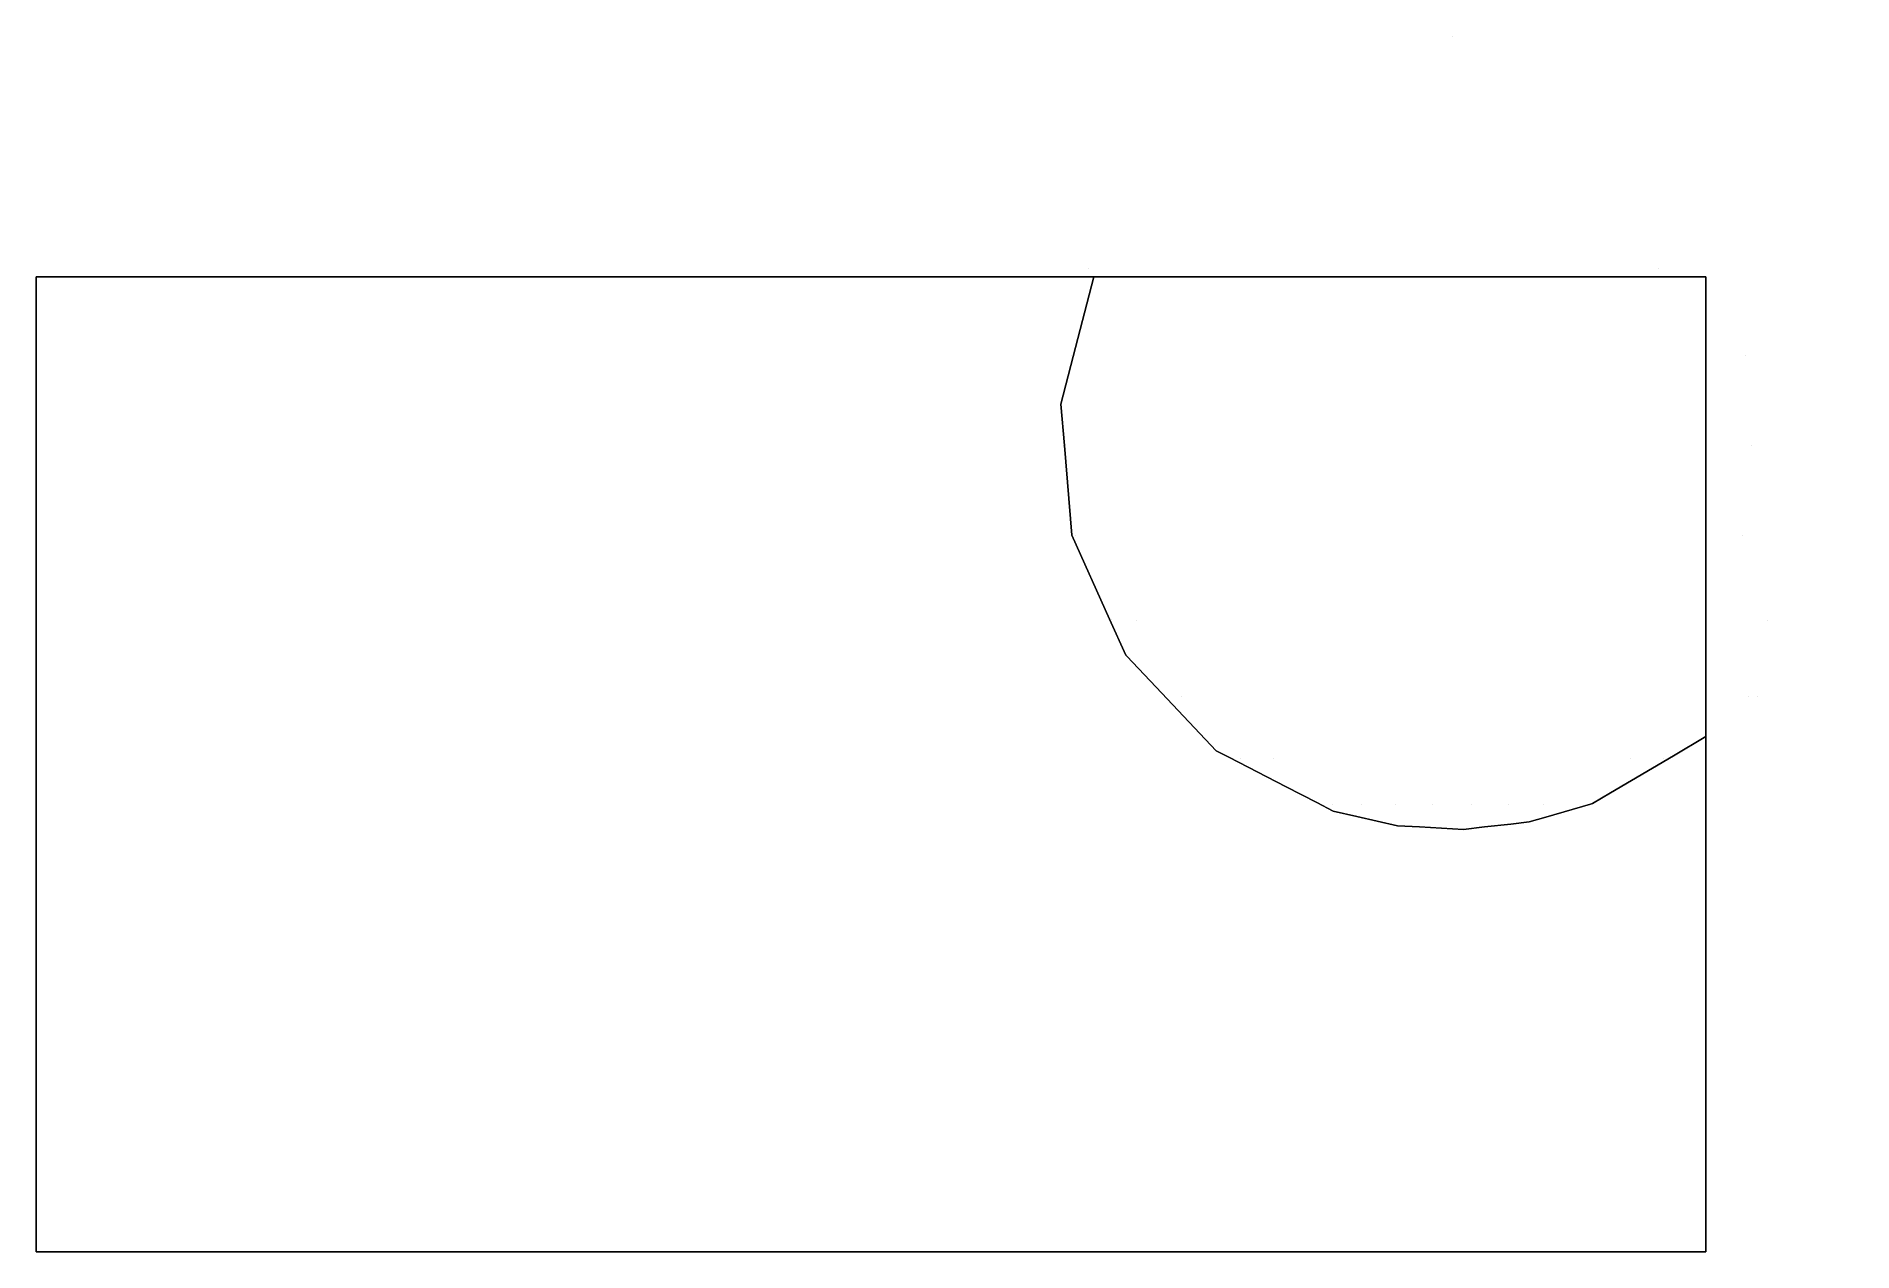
# Model space of a CAD drawing. Header units: millimetres. Extents: x 2.5 to 36.5, y 1.2 to 24.
import ezdxf

# ---------------------------------------------------------------- set-up
doc = ezdxf.new("R2010")
doc.units = ezdxf.units.MM
doc.header["$LTSCALE"] = 50
doc.layers.add('None', color=7, linetype='Continuous', lineweight=5)

msp = doc.modelspace()

# ---------------------------------------------------------------- linework, layer by layer
at = {"layer": 'None', "color": 7, "linetype": 'Continuous', "lineweight": 5, "transparency": 33554687}
for points, invisible_edges in [([(25.799, 23.237, 11.961), (25.704, 23.237, 12.75), (27.308, 23.807, 12.75), (27.357, 23.807, 12.345)], 15), ([(25.704, 23.237, 12.75), (25.799, 23.237, 13.539), (27.357, 23.807, 13.155), (27.308, 23.807, 12.75)], 15), ([(26.081, 23.237, 11.218), (25.799, 23.237, 11.961), (27.357, 23.807, 12.345), (27.502, 23.807, 11.964)], 15), ([(25.799, 23.237, 13.539), (26.081, 23.237, 14.282), (27.502, 23.807, 13.536), (27.357, 23.807, 13.155)], 15), ([(26.533, 23.237, 10.564), (26.081, 23.237, 11.218), (27.502, 23.807, 11.964), (27.734, 23.807, 11.628)], 15), ([(26.081, 23.237, 14.282), (26.533, 23.237, 14.936), (27.734, 23.807, 13.872), (27.502, 23.807, 13.536)], 15), ([(27.127, 23.237, 10.037), (26.533, 23.237, 10.564), (27.734, 23.807, 11.628), (28.039, 23.807, 11.358)], 15), ([(26.533, 23.237, 14.936), (27.127, 23.237, 15.463), (28.039, 23.807, 14.142), (27.734, 23.807, 13.872)], 15), ([(27.831, 23.237, 9.668), (27.127, 23.237, 10.037), (28.039, 23.807, 11.358), (28.4, 23.807, 11.168)], 15), ([(27.127, 23.237, 15.463), (27.831, 23.237, 15.832), (28.4, 23.807, 14.332), (28.039, 23.807, 14.142)], 15), ([(27.357, 23.807, 12.345), (27.308, 23.807, 12.75), (29, 24, 12.75)], 11), ([(27.308, 23.807, 12.75), (27.357, 23.807, 13.155), (29, 24, 12.75)], 11), ([(27.502, 23.807, 11.964), (27.357, 23.807, 12.345), (29, 24, 12.75)], 11), ([(27.357, 23.807, 13.155), (27.502, 23.807, 13.536), (29, 24, 12.75)], 11), ([(27.734, 23.807, 11.628), (27.502, 23.807, 11.964), (29, 24, 12.75)], 11), ([(27.502, 23.807, 13.536), (27.734, 23.807, 13.872), (29, 24, 12.75)], 11), ([(28.039, 23.807, 11.358), (27.734, 23.807, 11.628), (29, 24, 12.75)], 11), ([(27.734, 23.807, 13.872), (28.039, 23.807, 14.142), (29, 24, 12.75)], 11), ([(28.603, 23.237, 9.478), (27.831, 23.237, 9.668), (28.4, 23.807, 11.168), (28.796, 23.807, 11.071)], 15), ([(27.831, 23.237, 15.832), (28.603, 23.237, 16.022), (28.796, 23.807, 14.429), (28.4, 23.807, 14.332)], 15), ([(28.4, 23.807, 11.168), (28.039, 23.807, 11.358), (29, 24, 12.75)], 11), ([(28.039, 23.807, 14.142), (28.4, 23.807, 14.332), (29, 24, 12.75)], 11), ([(28.796, 23.807, 11.071), (28.4, 23.807, 11.168), (29, 24, 12.75)], 11), ([(28.4, 23.807, 14.332), (28.796, 23.807, 14.429), (29, 24, 12.75)], 11), ([(29.397, 23.237, 9.478), (28.603, 23.237, 9.478), (28.796, 23.807, 11.071), (29.204, 23.807, 11.071)], 15), ([(28.603, 23.237, 16.022), (29.397, 23.237, 16.022), (29.204, 23.807, 14.429), (28.796, 23.807, 14.429)], 15), ([(29.204, 23.807, 11.071), (28.796, 23.807, 11.071), (29, 24, 12.75)], 11), ([(28.796, 23.807, 14.429), (29.204, 23.807, 14.429), (29, 24, 12.75)], 11), ([(30.692, 23.807, 12.75), (30.643, 23.807, 12.345), (29, 24, 12.75)], 11), ([(30.643, 23.807, 12.345), (30.498, 23.807, 11.964), (29, 24, 12.75)], 11), ([(30.498, 23.807, 11.964), (30.266, 23.807, 11.628), (29, 24, 12.75)], 11), ([(30.266, 23.807, 11.628), (29.961, 23.807, 11.358), (29, 24, 12.75)], 11), ([(29.961, 23.807, 11.358), (29.6, 23.807, 11.168), (29, 24, 12.75)], 11), ([(29.6, 23.807, 11.168), (29.204, 23.807, 11.071), (29, 24, 12.75)], 11), ([(29.204, 23.807, 14.429), (29.6, 23.807, 14.332), (29, 24, 12.75)], 11), ([(29.6, 23.807, 14.332), (29.961, 23.807, 14.142), (29, 24, 12.75)], 11), ([(29.961, 23.807, 14.142), (30.266, 23.807, 13.872), (29, 24, 12.75)], 11), ([(30.266, 23.807, 13.872), (30.498, 23.807, 13.536), (29, 24, 12.75)], 11), ([(30.498, 23.807, 13.536), (30.643, 23.807, 13.155), (29, 24, 12.75)], 11), ([(30.643, 23.807, 13.155), (30.692, 23.807, 12.75), (29, 24, 12.75)], 11), ([(30.169, 23.237, 9.668), (29.397, 23.237, 9.478), (29.204, 23.807, 11.071), (29.6, 23.807, 11.168)], 15), ([(29.397, 23.237, 16.022), (30.169, 23.237, 15.832), (29.6, 23.807, 14.332), (29.204, 23.807, 14.429)], 15), ([(30.873, 23.237, 10.037), (30.169, 23.237, 9.668), (29.6, 23.807, 11.168), (29.961, 23.807, 11.358)], 15), ([(30.169, 23.237, 15.832), (30.873, 23.237, 15.463), (29.961, 23.807, 14.142), (29.6, 23.807, 14.332)], 15), ([(31.467, 23.237, 10.564), (30.873, 23.237, 10.037), (29.961, 23.807, 11.358), (30.266, 23.807, 11.628)], 15), ([(30.873, 23.237, 15.463), (31.467, 23.237, 14.936), (30.266, 23.807, 13.872), (29.961, 23.807, 14.142)], 15), ([(31.919, 23.237, 11.218), (31.467, 23.237, 10.564), (30.266, 23.807, 11.628), (30.498, 23.807, 11.964)], 15), ([(31.467, 23.237, 14.936), (31.919, 23.237, 14.282), (30.498, 23.807, 13.536), (30.266, 23.807, 13.872)], 15), ([(32.201, 23.237, 11.961), (31.919, 23.237, 11.218), (30.498, 23.807, 11.964), (30.643, 23.807, 12.345)], 15), ([(31.919, 23.237, 14.282), (32.201, 23.237, 13.539), (30.643, 23.807, 13.155), (30.498, 23.807, 13.536)], 15), ([(32.296, 23.237, 12.75), (32.201, 23.237, 11.961), (30.643, 23.807, 12.345), (30.692, 23.807, 12.75)], 15), ([(32.201, 23.237, 13.539), (32.296, 23.237, 12.75), (30.692, 23.807, 12.75), (30.643, 23.807, 13.155)], 15), ([(24.406, 22.32, 11.618), (24.269, 22.32, 12.75), (25.704, 23.237, 12.75), (25.799, 23.237, 11.961)], 15), ([(24.269, 22.32, 12.75), (24.406, 22.32, 13.882), (25.799, 23.237, 13.539), (25.704, 23.237, 12.75)], 15), ([(24.811, 22.32, 10.551), (24.406, 22.32, 11.618), (25.799, 23.237, 11.961), (26.081, 23.237, 11.218)], 15), ([(24.406, 22.32, 13.882), (24.811, 22.32, 14.949), (26.081, 23.237, 14.282), (25.799, 23.237, 13.539)], 15), ([(25.459, 22.32, 9.613), (24.811, 22.32, 10.551), (26.081, 23.237, 11.218), (26.533, 23.237, 10.564)], 15), ([(24.811, 22.32, 14.949), (25.459, 22.32, 15.887), (26.533, 23.237, 14.936), (26.081, 23.237, 14.282)], 15), ([(26.312, 22.32, 8.856), (25.459, 22.32, 9.613), (26.533, 23.237, 10.564), (27.127, 23.237, 10.037)], 15), ([(25.459, 22.32, 15.887), (26.312, 22.32, 16.644), (27.127, 23.237, 15.463), (26.533, 23.237, 14.936)], 15), ([(27.322, 22.32, 8.326), (26.312, 22.32, 8.856), (27.127, 23.237, 10.037), (27.831, 23.237, 9.668)], 15), ([(26.312, 22.32, 16.644), (27.322, 22.32, 17.174), (27.831, 23.237, 15.832), (27.127, 23.237, 15.463)], 15), ([(28.43, 22.32, 8.053), (27.322, 22.32, 8.326), (27.831, 23.237, 9.668), (28.603, 23.237, 9.478)], 15), ([(27.322, 22.32, 17.174), (28.43, 22.32, 17.447), (28.603, 23.237, 16.022), (27.831, 23.237, 15.832)], 15), ([(29.57, 22.32, 8.053), (28.43, 22.32, 8.053), (28.603, 23.237, 9.478), (29.397, 23.237, 9.478)], 15), ([(28.43, 22.32, 17.447), (29.57, 22.32, 17.447), (29.397, 23.237, 16.022), (28.603, 23.237, 16.022)], 15), ([(30.678, 22.32, 8.326), (29.57, 22.32, 8.053), (29.397, 23.237, 9.478), (30.169, 23.237, 9.668)], 15), ([(29.57, 22.32, 17.447), (30.678, 22.32, 17.174), (30.169, 23.237, 15.832), (29.397, 23.237, 16.022)], 15), ([(31.688, 22.32, 8.856), (30.678, 22.32, 8.326), (30.169, 23.237, 9.668), (30.873, 23.237, 10.037)], 15), ([(30.678, 22.32, 17.174), (31.688, 22.32, 16.644), (30.873, 23.237, 15.463), (30.169, 23.237, 15.832)], 15), ([(32.541, 22.32, 9.613), (31.688, 22.32, 8.856), (30.873, 23.237, 10.037), (31.467, 23.237, 10.564)], 15), ([(31.688, 22.32, 16.644), (32.541, 22.32, 15.887), (31.467, 23.237, 14.936), (30.873, 23.237, 15.463)], 15), ([(33.189, 22.32, 10.551), (32.541, 22.32, 9.613), (31.467, 23.237, 10.564), (31.919, 23.237, 11.218)], 15), ([(32.541, 22.32, 15.887), (33.189, 22.32, 14.949), (31.919, 23.237, 14.282), (31.467, 23.237, 14.936)], 15), ([(33.594, 22.32, 11.618), (33.189, 22.32, 10.551), (31.919, 23.237, 11.218), (32.201, 23.237, 11.961)], 15), ([(33.189, 22.32, 14.949), (33.594, 22.32, 13.882), (32.201, 23.237, 13.539), (31.919, 23.237, 14.282)], 15), ([(33.731, 22.32, 12.75), (33.594, 22.32, 11.618), (32.201, 23.237, 11.961), (32.296, 23.237, 12.75)], 15), ([(33.594, 22.32, 13.882), (33.731, 22.32, 12.75), (32.296, 23.237, 12.75), (32.201, 23.237, 13.539)], 15), ([(23.25, 21.102, 11.333), (23.078, 21.102, 12.75), (24.269, 22.32, 12.75), (24.406, 22.32, 11.618)], 15), ([(23.078, 21.102, 12.75), (23.25, 21.102, 14.167), (24.406, 22.32, 13.882), (24.269, 22.32, 12.75)], 15), ([(23.756, 21.102, 9.998), (23.25, 21.102, 11.333), (24.406, 22.32, 11.618), (24.811, 22.32, 10.551)], 15), ([(23.25, 21.102, 14.167), (23.756, 21.102, 15.502), (24.811, 22.32, 14.949), (24.406, 22.32, 13.882)], 15), ([(24.567, 21.102, 8.823), (23.756, 21.102, 9.998), (24.811, 22.32, 10.551), (25.459, 22.32, 9.613)], 15), ([(23.756, 21.102, 15.502), (24.567, 21.102, 16.677), (25.459, 22.32, 15.887), (24.811, 22.32, 14.949)], 15), ([(25.636, 21.102, 7.876), (24.567, 21.102, 8.823), (25.459, 22.32, 9.613), (26.312, 22.32, 8.856)], 15), ([(24.567, 21.102, 16.677), (25.636, 21.102, 17.624), (26.312, 22.32, 16.644), (25.459, 22.32, 15.887)], 15), ([(26.9, 21.102, 7.213), (25.636, 21.102, 7.876), (26.312, 22.32, 8.856), (27.322, 22.32, 8.326)], 15), ([(25.636, 21.102, 17.624), (26.9, 21.102, 18.287), (27.322, 22.32, 17.174), (26.312, 22.32, 16.644)], 15), ([(28.286, 21.102, 6.871), (26.9, 21.102, 7.213), (27.322, 22.32, 8.326), (28.43, 22.32, 8.053)], 15), ([(26.9, 21.102, 18.287), (28.286, 21.102, 18.629), (28.43, 22.32, 17.447), (27.322, 22.32, 17.174)], 15), ([(29.714, 21.102, 6.871), (28.286, 21.102, 6.871), (28.43, 22.32, 8.053), (29.57, 22.32, 8.053)], 15), ([(28.286, 21.102, 18.629), (29.714, 21.102, 18.629), (29.57, 22.32, 17.447), (28.43, 22.32, 17.447)], 15), ([(31.1, 21.102, 7.213), (29.714, 21.102, 6.871), (29.57, 22.32, 8.053), (30.678, 22.32, 8.326)], 15), ([(29.714, 21.102, 18.629), (31.1, 21.102, 18.287), (30.678, 22.32, 17.174), (29.57, 22.32, 17.447)], 15), ([(32.364, 21.102, 7.876), (31.1, 21.102, 7.213), (30.678, 22.32, 8.326), (31.688, 22.32, 8.856)], 15), ([(31.1, 21.102, 18.287), (32.364, 21.102, 17.624), (31.688, 22.32, 16.644), (30.678, 22.32, 17.174)], 15), ([(33.433, 21.102, 8.823), (32.364, 21.102, 7.876), (31.688, 22.32, 8.856), (32.541, 22.32, 9.613)], 15), ([(32.364, 21.102, 17.624), (33.433, 21.102, 16.677), (32.541, 22.32, 15.887), (31.688, 22.32, 16.644)], 15), ([(34.244, 21.102, 9.998), (33.433, 21.102, 8.823), (32.541, 22.32, 9.613), (33.189, 22.32, 10.551)], 15), ([(33.433, 21.102, 16.677), (34.244, 21.102, 15.502), (33.189, 22.32, 14.949), (32.541, 22.32, 15.887)], 15), ([(34.75, 21.102, 11.333), (34.244, 21.102, 9.998), (33.189, 22.32, 10.551), (33.594, 22.32, 11.618)], 15), ([(34.244, 21.102, 15.502), (34.75, 21.102, 14.167), (33.594, 22.32, 13.882), (33.189, 22.32, 14.949)], 15), ([(34.922, 21.102, 12.75), (34.75, 21.102, 11.333), (33.594, 22.32, 11.618), (33.731, 22.32, 12.75)], 15), ([(34.75, 21.102, 14.167), (34.922, 21.102, 12.75), (33.731, 22.32, 12.75), (33.594, 22.32, 13.882)], 15), ([(22.39, 19.648, 11.121), (22.193, 19.648, 12.75), (23.078, 21.102, 12.75), (23.25, 21.102, 11.333)], 15), ([(22.193, 19.648, 12.75), (22.39, 19.648, 14.379), (23.25, 21.102, 14.167), (23.078, 21.102, 12.75)], 15), ([(22.972, 19.648, 9.586), (22.39, 19.648, 11.121), (23.25, 21.102, 11.333), (23.756, 21.102, 9.998)], 15), ([(22.39, 19.648, 14.379), (22.972, 19.648, 15.914), (23.756, 21.102, 15.502), (23.25, 21.102, 14.167)], 15), ([(23.905, 19.648, 8.236), (22.972, 19.648, 9.586), (23.756, 21.102, 9.998), (24.567, 21.102, 8.823)], 15), ([(22.972, 19.648, 15.914), (23.905, 19.648, 17.264), (24.567, 21.102, 16.677), (23.756, 21.102, 15.502)], 15), ([(25.133, 19.648, 7.148), (23.905, 19.648, 8.236), (24.567, 21.102, 8.823), (25.636, 21.102, 7.876)], 15), ([(23.905, 19.648, 17.264), (25.133, 19.648, 18.352), (25.636, 21.102, 17.624), (24.567, 21.102, 16.677)], 15), ([(26.586, 19.648, 6.385), (25.133, 19.648, 7.148), (25.636, 21.102, 7.876), (26.9, 21.102, 7.213)], 15), ([(25.133, 19.648, 18.352), (26.586, 19.648, 19.115), (26.9, 21.102, 18.287), (25.636, 21.102, 17.624)], 15), ([(28.179, 19.648, 5.992), (26.586, 19.648, 6.385), (26.9, 21.102, 7.213), (28.286, 21.102, 6.871)], 15), ([(26.586, 19.648, 19.115), (28.179, 19.648, 19.508), (28.286, 21.102, 18.629), (26.9, 21.102, 18.287)], 15), ([(29.821, 19.648, 5.992), (28.179, 19.648, 5.992), (28.286, 21.102, 6.871), (29.714, 21.102, 6.871)], 15), ([(28.179, 19.648, 19.508), (29.821, 19.648, 19.508), (29.714, 21.102, 18.629), (28.286, 21.102, 18.629)], 15), ([(31.414, 19.648, 6.385), (29.821, 19.648, 5.992), (29.714, 21.102, 6.871), (31.1, 21.102, 7.213)], 15), ([(29.821, 19.648, 19.508), (31.414, 19.648, 19.115), (31.1, 21.102, 18.287), (29.714, 21.102, 18.629)], 15), ([(32.867, 19.648, 7.148), (31.414, 19.648, 6.385), (31.1, 21.102, 7.213), (32.364, 21.102, 7.876)], 15), ([(31.414, 19.648, 19.115), (32.867, 19.648, 18.352), (32.364, 21.102, 17.624), (31.1, 21.102, 18.287)], 15), ([(34.095, 19.648, 8.236), (32.867, 19.648, 7.148), (32.364, 21.102, 7.876), (33.433, 21.102, 8.823)], 15), ([(32.867, 19.648, 18.352), (34.095, 19.648, 17.264), (33.433, 21.102, 16.677), (32.364, 21.102, 17.624)], 15), ([(35.028, 19.648, 9.586), (34.095, 19.648, 8.236), (33.433, 21.102, 8.823), (34.244, 21.102, 9.998)], 15), ([(34.095, 19.648, 17.264), (35.028, 19.648, 15.914), (34.244, 21.102, 15.502), (33.433, 21.102, 16.677)], 15), ([(35.61, 19.648, 11.121), (35.028, 19.648, 9.586), (34.244, 21.102, 9.998), (34.75, 21.102, 11.333)], 15), ([(35.028, 19.648, 15.914), (35.61, 19.648, 14.379), (34.75, 21.102, 14.167), (34.244, 21.102, 15.502)], 15), ([(35.807, 19.648, 12.75), (35.61, 19.648, 11.121), (34.75, 21.102, 11.333), (34.922, 21.102, 12.75)], 15), ([(35.61, 19.648, 14.379), (35.807, 19.648, 12.75), (34.922, 21.102, 12.75), (34.75, 21.102, 14.167)], 15), ([(2.5, 19.5), (22.913, 19.5, 9.556), (23.855, 19.5, 8.192)], 9), ([(23.855, 19.5, 8.192), (25.095, 19.5, 7.093), (2.5, 19.5)], 10), ([(25.095, 19.5, 7.093), (26.562, 19.5, 6.323), (2.5, 19.5)], 10), ([(2.5, 19.5, 14.25), (22.292, 19.5, 14.25), (22.126, 19.5, 12.75)], 8), ([(26.562, 19.5, 6.323), (28.171, 19.5, 5.926), (33.75, 19.5), (2.5, 19.5)], 10), ([(22.126, 19.5, 12.75), (22.326, 19.5, 11.105), (2.5, 19.5), (2.5, 19.5, 14.25)], 10), ([(22.326, 19.5, 11.105), (22.913, 19.5, 9.556), (2.5, 19.5)], 10), ([(2.5, 19.5, 14.25), (21.677, 17.115, 14.25), (21.907, 18.008, 14.25)], 9), ([(2.5, 19.5, 14.25), (2.5, 1.25, 14.25), (21.885, 14.661, 14.25), (21.743, 16.343, 14.25)], 10), ([(21.743, 16.343, 14.25), (21.677, 17.115, 14.25), (2.5, 19.5, 14.25)], 10), ([(21.907, 18.008, 14.25), (22.292, 19.5, 14.25), (2.5, 19.5, 14.25)], 8), ([(21.871, 18.031, 14.507), (22.39, 19.648, 14.379), (22.292, 19.5, 14.25)], 11), ([(21.871, 18.031, 14.507), (22.499, 18.031, 16.162), (22.972, 19.648, 15.914), (22.39, 19.648, 14.379)], 15), ([(22.292, 19.5, 14.25), (21.907, 18.008, 14.25), (21.871, 18.031, 14.507)], 10), ([(22.193, 19.648, 12.75), (22.126, 19.5, 12.75), (22.292, 19.5, 14.25)], 9), ([(22.126, 19.5, 12.75), (22.193, 19.648, 12.75), (22.39, 19.648, 11.121), (22.326, 19.5, 11.105)], 7), ([(22.292, 19.5, 14.25), (22.39, 19.648, 14.379), (22.193, 19.648, 12.75)], 11), ([(22.326, 19.5, 11.105), (22.39, 19.648, 11.121), (22.972, 19.648, 9.586), (22.913, 19.5, 9.556)], 7), ([(22.499, 18.031, 16.162), (23.504, 18.031, 17.619), (23.905, 19.648, 17.264), (22.972, 19.648, 15.914)], 15), ([(22.913, 19.5, 9.556), (22.972, 19.648, 9.586), (23.905, 19.648, 8.236), (23.855, 19.5, 8.192)], 7), ([(23.504, 18.031, 17.619), (24.829, 18.031, 18.792), (25.133, 19.648, 18.352), (23.905, 19.648, 17.264)], 15), ([(23.855, 19.5, 8.192), (23.905, 19.648, 8.236), (25.133, 19.648, 7.148), (25.095, 19.5, 7.093)], 7), ([(24.829, 18.031, 18.792), (26.396, 18.031, 19.615), (26.586, 19.648, 19.115), (25.133, 19.648, 18.352)], 15), ([(25.095, 19.5, 7.093), (25.133, 19.648, 7.148), (26.586, 19.648, 6.385), (26.562, 19.5, 6.323)], 7), ([(26.396, 18.031, 19.615), (28.115, 18.031, 20.038), (28.179, 19.648, 19.508), (26.586, 19.648, 19.115)], 15), ([(26.562, 19.5, 6.323), (26.586, 19.648, 6.385), (28.179, 19.648, 5.992), (28.171, 19.5, 5.926)], 7), ([(28.115, 18.031, 20.038), (29.885, 18.031, 20.038), (29.821, 19.648, 19.508), (28.179, 19.648, 19.508)], 15), ([(28.171, 19.5, 5.926), (28.179, 19.648, 5.992), (29.821, 19.648, 5.992), (29.829, 19.5, 5.926)], 7), ([(33.75, 19.5), (28.171, 19.5, 5.926), (29.829, 19.5, 5.926)], 9), ([(29.829, 19.5, 5.926), (29.821, 19.648, 5.992), (31.414, 19.648, 6.385), (31.438, 19.5, 6.323)], 7), ([(29.885, 18.031, 20.038), (31.604, 18.031, 19.615), (31.414, 19.648, 19.115), (29.821, 19.648, 19.508)], 15), ([(33.75, 19.5), (29.829, 19.5, 5.926), (31.438, 19.5, 6.323)], 9), ([(31.438, 19.5, 6.323), (31.414, 19.648, 6.385), (32.867, 19.648, 7.148), (32.905, 19.5, 7.093)], 7), ([(31.604, 18.031, 19.615), (33.171, 18.031, 18.792), (32.867, 19.648, 18.352), (31.414, 19.648, 19.115)], 15), ([(33.75, 19.5), (31.438, 19.5, 6.323), (32.905, 19.5, 7.093)], 9), ([(32.867, 19.648, 7.148), (34.095, 19.648, 8.236), (33.75, 19.5, 7.781)], 11), ([(33.75, 19.5, 7.781), (32.905, 19.5, 7.093), (32.867, 19.648, 7.148)], 10), ([(33.171, 18.031, 18.792), (34.496, 18.031, 17.619), (34.095, 19.648, 17.264), (32.867, 19.648, 18.352)], 15), ([(32.905, 19.5, 7.093), (33.75, 19.5, 7.781), (33.75, 19.5)], 8), ([(33.75, 19.5, 7.781), (34.095, 19.648, 8.236), (34.496, 18.031, 7.881)], 11), ([(34.496, 18.031, 7.881), (33.75, 18.021, 7.202), (33.75, 19.5, 7.781)], 9), ([(33.75, 19.5), (33.75, 17.675, 7.066), (33.75, 16.334, 7.02)], 9), ([(33.75, 19.5), (33.75, 19.5, 7.781), (33.75, 18.021, 7.202)], 8), ([(33.75, 1.25), (33.75, 19.5), (33.75, 15.716, 6.999), (33.75, 14.662, 7.331)], 10), ([(33.75, 18.021, 7.202), (33.75, 17.675, 7.066), (33.75, 19.5)], 10), ([(33.75, 16.334, 7.02), (33.75, 15.716, 6.999), (33.75, 19.5)], 10), ([(35.501, 18.031, 9.338), (34.496, 18.031, 7.881), (34.095, 19.648, 8.236), (35.028, 19.648, 9.586)], 15), ([(34.496, 18.031, 17.619), (35.501, 18.031, 16.162), (35.028, 19.648, 15.914), (34.095, 19.648, 17.264)], 15), ([(36.129, 18.031, 10.993), (35.501, 18.031, 9.338), (35.028, 19.648, 9.586), (35.61, 19.648, 11.121)], 15), ([(35.501, 18.031, 16.162), (36.129, 18.031, 14.507), (35.61, 19.648, 14.379), (35.028, 19.648, 15.914)], 15), ([(36.342, 18.031, 12.75), (36.129, 18.031, 10.993), (35.61, 19.648, 11.121), (35.807, 19.648, 12.75)], 15), ([(36.129, 18.031, 14.507), (36.342, 18.031, 12.75), (35.807, 19.648, 12.75), (35.61, 19.648, 14.379)], 15), ([(21.871, 18.031, 14.507), (21.907, 18.008, 14.25), (21.677, 17.115, 14.25)], 9), ([(21.677, 17.115, 14.25), (21.72, 16.336, 14.544), (21.871, 18.031, 14.507)], 11), ([(21.72, 16.336, 14.544), (22.361, 16.336, 16.235), (22.499, 18.031, 16.162), (21.871, 18.031, 14.507)], 15), ([(22.361, 16.336, 16.235), (23.388, 16.336, 17.722), (23.504, 18.031, 17.619), (22.499, 18.031, 16.162)], 15), ([(23.388, 16.336, 17.722), (24.741, 16.336, 18.921), (24.829, 18.031, 18.792), (23.504, 18.031, 17.619)], 15), ([(24.741, 16.336, 18.921), (26.341, 16.336, 19.761), (26.396, 18.031, 19.615), (24.829, 18.031, 18.792)], 15), ([(26.341, 16.336, 19.761), (28.096, 16.336, 20.194), (28.115, 18.031, 20.038), (26.396, 18.031, 19.615)], 15), ([(28.096, 16.336, 20.194), (29.904, 16.336, 20.194), (29.885, 18.031, 20.038), (28.115, 18.031, 20.038)], 15), ([(29.904, 16.336, 20.194), (31.659, 16.336, 19.761), (31.604, 18.031, 19.615), (29.885, 18.031, 20.038)], 15), ([(31.659, 16.336, 19.761), (33.259, 16.336, 18.921), (33.171, 18.031, 18.792), (31.604, 18.031, 19.615)], 15), ([(33.259, 16.336, 18.921), (34.612, 16.336, 17.722), (34.496, 18.031, 17.619), (33.171, 18.031, 18.792)], 15), ([(33.75, 17.675, 7.066), (34.496, 18.031, 7.881), (34.612, 16.336, 7.778)], 11), ([(33.75, 17.675, 7.066), (33.75, 18.021, 7.202), (34.496, 18.031, 7.881)], 10), ([(35.639, 16.336, 9.265), (34.612, 16.336, 7.778), (34.496, 18.031, 7.881), (35.501, 18.031, 9.338)], 15), ([(34.612, 16.336, 17.722), (35.639, 16.336, 16.235), (35.501, 18.031, 16.162), (34.496, 18.031, 17.619)], 15), ([(36.28, 16.336, 10.956), (35.639, 16.336, 9.265), (35.501, 18.031, 9.338), (36.129, 18.031, 10.993)], 15), ([(35.639, 16.336, 16.235), (36.28, 16.336, 14.544), (36.129, 18.031, 14.507), (35.501, 18.031, 16.162)], 15), ([(36.498, 16.336, 12.75), (36.28, 16.336, 10.956), (36.129, 18.031, 10.993), (36.342, 18.031, 12.75)], 15), ([(36.28, 16.336, 14.544), (36.498, 16.336, 12.75), (36.342, 18.031, 12.75), (36.129, 18.031, 14.507)], 15), ([(34.612, 16.336, 7.778), (33.75, 16.334, 7.02), (33.75, 17.675, 7.066)], 9), ([(21.677, 17.115, 14.25), (21.743, 16.343, 14.25), (21.72, 16.336, 14.544)], 10), ([(21.72, 16.336, 14.544), (21.743, 16.343, 14.25), (21.885, 14.661, 14.25)], 9), ([(21.885, 14.661, 14.25), (21.943, 14.649, 14.489), (21.72, 16.336, 14.544)], 11), ([(21.943, 14.649, 14.489), (22.565, 14.649, 16.128), (22.361, 16.336, 16.235), (21.72, 16.336, 14.544)], 15), ([(22.565, 14.649, 16.128), (23.56, 14.649, 17.57), (23.388, 16.336, 17.722), (22.361, 16.336, 16.235)], 15), ([(23.56, 14.649, 17.57), (24.871, 14.649, 18.731), (24.741, 16.336, 18.921), (23.388, 16.336, 17.722)], 15), ([(24.871, 14.649, 18.731), (26.423, 14.649, 19.546), (26.341, 16.336, 19.761), (24.741, 16.336, 18.921)], 15), ([(26.423, 14.649, 19.546), (28.124, 14.649, 19.965), (28.096, 16.336, 20.194), (26.341, 16.336, 19.761)], 15), ([(28.124, 14.649, 19.965), (29.876, 14.649, 19.965), (29.904, 16.336, 20.194), (28.096, 16.336, 20.194)], 15), ([(29.876, 14.649, 19.965), (31.577, 14.649, 19.546), (31.659, 16.336, 19.761), (29.904, 16.336, 20.194)], 15), ([(31.577, 14.649, 19.546), (33.129, 14.649, 18.731), (33.259, 16.336, 18.921), (31.659, 16.336, 19.761)], 15), ([(33.129, 14.649, 18.731), (34.44, 14.649, 17.57), (34.612, 16.336, 17.722), (33.259, 16.336, 18.921)], 15), ([(33.75, 15.716, 6.999), (34.612, 16.336, 7.778), (34.44, 14.649, 7.93)], 11), ([(33.75, 15.716, 6.999), (33.75, 16.334, 7.02), (34.612, 16.336, 7.778)], 10), ([(35.435, 14.649, 9.372), (34.44, 14.649, 7.93), (34.612, 16.336, 7.778), (35.639, 16.336, 9.265)], 15), ([(34.44, 14.649, 17.57), (35.435, 14.649, 16.128), (35.639, 16.336, 16.235), (34.612, 16.336, 17.722)], 15), ([(36.057, 14.649, 11.011), (35.435, 14.649, 9.372), (35.639, 16.336, 9.265), (36.28, 16.336, 10.956)], 15), ([(35.435, 14.649, 16.128), (36.057, 14.649, 14.489), (36.28, 16.336, 14.544), (35.639, 16.336, 16.235)], 15), ([(36.268, 14.649, 12.75), (36.057, 14.649, 11.011), (36.28, 16.336, 10.956), (36.498, 16.336, 12.75)], 15), ([(36.057, 14.649, 14.489), (36.268, 14.649, 12.75), (36.498, 16.336, 12.75), (36.28, 16.336, 14.544)], 15), ([(34.44, 14.649, 7.93), (33.75, 14.662, 7.331), (33.75, 15.716, 6.999)], 9), ([(22.589, 13.091, 14.25), (21.885, 14.661, 14.25), (2.5, 1.25, 14.25)], 10), ([(21.943, 14.649, 14.489), (21.885, 14.661, 14.25), (22.589, 13.091, 14.25)], 9), ([(23.1, 13.057, 15.846), (22.565, 14.649, 16.128), (21.943, 14.649, 14.489)], 11), ([(22.589, 13.091, 14.25), (22.621, 13.09, 14.352), (21.943, 14.649, 14.489)], 11), ([(21.943, 14.649, 14.489), (22.621, 13.09, 14.352), (23.1, 13.057, 15.846)], 11), ([(23.1, 13.057, 15.846), (24.013, 13.057, 17.168), (23.56, 14.649, 17.57), (22.565, 14.649, 16.128)], 15), ([(24.013, 13.057, 17.168), (25.215, 13.057, 18.233), (24.871, 14.649, 18.731), (23.56, 14.649, 17.57)], 15), ([(25.215, 13.057, 18.233), (26.637, 13.057, 18.98), (26.423, 14.649, 19.546), (24.871, 14.649, 18.731)], 15), ([(26.637, 13.057, 18.98), (28.197, 13.057, 19.364), (28.124, 14.649, 19.965), (26.423, 14.649, 19.546)], 15), ([(28.197, 13.057, 19.364), (29.803, 13.057, 19.364), (29.876, 14.649, 19.965), (28.124, 14.649, 19.965)], 15), ([(29.803, 13.057, 19.364), (31.363, 13.057, 18.98), (31.577, 14.649, 19.546), (29.876, 14.649, 19.965)], 15), ([(31.363, 13.057, 18.98), (32.785, 13.057, 18.233), (33.129, 14.649, 18.731), (31.577, 14.649, 19.546)], 15), ([(32.785, 13.057, 18.233), (33.987, 13.057, 17.168), (34.44, 14.649, 17.57), (33.129, 14.649, 18.731)], 15), ([(33.75, 13.846, 7.588), (33.75, 14.662, 7.331), (34.44, 14.649, 7.93)], 10), ([(33.75, 14.662, 7.331), (33.75, 13.846, 7.588), (33.75, 1.25)], 10), ([(34.44, 14.649, 7.93), (33.987, 13.057, 8.332), (33.75, 13.076, 8.167)], 11), ([(33.75, 13.076, 8.167), (33.75, 13.846, 7.588), (34.44, 14.649, 7.93)], 10), ([(34.9, 13.057, 9.654), (33.987, 13.057, 8.332), (34.44, 14.649, 7.93), (35.435, 14.649, 9.372)], 15), ([(33.987, 13.057, 17.168), (34.9, 13.057, 15.846), (35.435, 14.649, 16.128), (34.44, 14.649, 17.57)], 15), ([(35.469, 13.057, 11.155), (34.9, 13.057, 9.654), (35.435, 14.649, 9.372), (36.057, 14.649, 11.011)], 15), ([(34.9, 13.057, 15.846), (35.469, 13.057, 14.345), (36.057, 14.649, 14.489), (35.435, 14.649, 16.128)], 15), ([(35.663, 13.057, 12.75), (35.469, 13.057, 11.155), (36.057, 14.649, 11.011), (36.268, 14.649, 12.75)], 15), ([(35.469, 13.057, 14.345), (35.663, 13.057, 12.75), (36.268, 14.649, 12.75), (36.057, 14.649, 14.489)], 15), ([(33.75, 1.25), (33.75, 13.846, 7.588), (33.75, 13.076, 8.167)], 9), ([(2.5, 1.25, 14.25), (22.893, 12.413, 14.25), (22.589, 13.091, 14.25)], 9), ([(22.621, 13.09, 14.352), (22.589, 13.091, 14.25), (22.893, 12.413, 14.25)], 9), ([(23.1, 13.057, 15.846), (22.621, 13.09, 14.352), (22.909, 12.396, 14.25)], 11), ([(22.893, 12.413, 14.25), (22.909, 12.396, 14.25), (22.621, 13.09, 14.352)], 10), ([(23.1, 13.057, 15.846), (22.909, 12.396, 14.25), (23.565, 11.704, 14.25)], 9), ([(23.565, 11.704, 14.25), (23.94, 11.643, 15.406), (23.1, 13.057, 15.846)], 11), ([(23.94, 11.643, 15.406), (24.723, 11.643, 16.539), (24.013, 13.057, 17.168), (23.1, 13.057, 15.846)], 15), ([(24.723, 11.643, 16.539), (25.754, 11.643, 17.453), (25.215, 13.057, 18.233), (24.013, 13.057, 17.168)], 15), ([(25.754, 11.643, 17.453), (26.974, 11.643, 18.093), (26.637, 13.057, 18.98), (25.215, 13.057, 18.233)], 15), ([(26.974, 11.643, 18.093), (28.311, 11.643, 18.423), (28.197, 13.057, 19.364), (26.637, 13.057, 18.98)], 15), ([(28.311, 11.643, 18.423), (29.689, 11.643, 18.423), (29.803, 13.057, 19.364), (28.197, 13.057, 19.364)], 15), ([(29.689, 11.643, 18.423), (31.026, 11.643, 18.093), (31.363, 13.057, 18.98), (29.803, 13.057, 19.364)], 15), ([(31.026, 11.643, 18.093), (32.246, 11.643, 17.453), (32.785, 13.057, 18.233), (31.363, 13.057, 18.98)], 15), ([(32.246, 11.643, 17.453), (33.277, 11.643, 16.539), (33.987, 13.057, 17.168), (32.785, 13.057, 18.233)], 15), ([(33.277, 11.643, 16.539), (34.06, 11.643, 15.406), (34.9, 13.057, 15.846), (33.987, 13.057, 17.168)], 15), ([(33.75, 13.076, 8.167), (33.987, 13.057, 8.332), (33.75, 12.604, 8.522)], 3), ([(33.75, 1.25), (33.75, 13.076, 8.167), (33.75, 12.604, 8.522)], 9), ([(34.9, 13.057, 9.654), (33.75, 12.28, 8.766), (33.75, 12.604, 8.522)], 9), ([(34.9, 13.057, 9.654), (34.06, 11.643, 10.094), (33.75, 11.653, 9.708)], 11), ([(33.75, 11.653, 9.708), (33.75, 12.28, 8.766), (34.9, 13.057, 9.654)], 10), ([(33.75, 12.604, 8.522), (33.987, 13.057, 8.332), (34.9, 13.057, 9.654)], 11), ([(34.548, 11.643, 11.382), (34.06, 11.643, 10.094), (34.9, 13.057, 9.654), (35.469, 13.057, 11.155)], 15), ([(34.06, 11.643, 15.406), (34.548, 11.643, 14.118), (35.469, 13.057, 14.345), (34.9, 13.057, 15.846)], 15), ([(34.715, 11.643, 12.75), (34.548, 11.643, 11.382), (35.469, 13.057, 11.155), (35.663, 13.057, 12.75)], 15), ([(34.548, 11.643, 14.118), (34.715, 11.643, 12.75), (35.663, 13.057, 12.75), (35.469, 13.057, 14.345)], 15), ([(33.75, 12.604, 8.522), (33.75, 12.28, 8.766), (33.75, 1.25)], 10), ([(22.909, 12.396, 14.25), (22.893, 12.413, 14.25), (2.5, 1.25, 14.25)], 10), ([(2.5, 1.25, 14.25), (23.565, 11.704, 14.25), (22.909, 12.396, 14.25)], 9), ([(33.75, 1.25), (33.75, 12.28, 8.766), (33.75, 11.653, 9.708)], 9), ([(2.5, 1.25, 14.25), (24.587, 10.624, 14.25), (23.565, 11.704, 14.25)], 9), ([(23.94, 11.643, 15.406), (23.565, 11.704, 14.25), (24.587, 10.624, 14.25)], 9), ([(24.587, 10.624, 14.25), (25.041, 10.479, 14.828), (23.94, 11.643, 15.406)], 11), ([(25.041, 10.479, 14.828), (25.653, 10.479, 15.715), (24.723, 11.643, 16.539), (23.94, 11.643, 15.406)], 15), ([(25.653, 10.479, 15.715), (26.46, 10.479, 16.43), (25.754, 11.643, 17.453), (24.723, 11.643, 16.539)], 15), ([(26.46, 10.479, 16.43), (27.414, 10.479, 16.931), (26.974, 11.643, 18.093), (25.754, 11.643, 17.453)], 15), ([(27.414, 10.479, 16.931), (28.461, 10.479, 17.189), (28.311, 11.643, 18.423), (26.974, 11.643, 18.093)], 15), ([(28.461, 10.479, 17.189), (29.539, 10.479, 17.189), (29.689, 11.643, 18.423), (28.311, 11.643, 18.423)], 15), ([(29.539, 10.479, 17.189), (30.586, 10.479, 16.931), (31.026, 11.643, 18.093), (29.689, 11.643, 18.423)], 15), ([(30.586, 10.479, 16.931), (31.54, 10.479, 16.43), (32.246, 11.643, 17.453), (31.026, 11.643, 18.093)], 15), ([(31.54, 10.479, 16.43), (32.347, 10.479, 15.715), (33.277, 11.643, 16.539), (32.246, 11.643, 17.453)], 15), ([(32.347, 10.479, 15.715), (32.959, 10.479, 14.828), (34.06, 11.643, 15.406), (33.277, 11.643, 16.539)], 15), ([(33.75, 10.893, 14.25), (34.06, 11.643, 15.406), (32.959, 10.479, 14.828)], 11), ([(33.75, 11.653, 9.708), (34.06, 11.643, 10.094), (33.75, 11.297, 10.243)], 3), ([(33.75, 11.653, 9.708), (33.75, 11.297, 10.243), (33.75, 1.25)], 10), ([(34.548, 11.643, 14.118), (34.06, 11.643, 15.406), (33.75, 10.893, 14.25)], 11), ([(34.715, 11.643, 12.75), (34.548, 11.643, 14.118), (33.75, 10.864, 13.934)], 11), ([(34.715, 11.643, 12.75), (33.75, 10.714, 12.298), (33.75, 10.901, 11.556)], 9), ([(34.715, 11.643, 12.75), (33.75, 10.755, 12.75), (33.75, 10.714, 12.298)], 9), ([(34.548, 11.643, 11.382), (33.75, 11.194, 10.398), (33.75, 11.297, 10.243)], 9), ([(34.548, 11.643, 11.382), (33.75, 10.901, 11.556), (33.75, 11.194, 10.398)], 9), ([(33.75, 11.297, 10.243), (34.06, 11.643, 10.094), (34.548, 11.643, 11.382)], 11), ([(33.75, 10.901, 11.556), (34.548, 11.643, 11.382), (34.715, 11.643, 12.75)], 11), ([(33.75, 10.864, 13.934), (33.75, 10.755, 12.75), (34.715, 11.643, 12.75)], 10), ([(33.75, 10.893, 14.25), (33.75, 10.864, 13.934), (34.548, 11.643, 14.118)], 10), ([(33.75, 11.297, 10.243), (33.75, 11.194, 10.398), (33.75, 1.25)], 10), ([(32.959, 10.479, 14.828), (33.143, 10.534, 14.25), (33.75, 10.893, 14.25)], 9), ([(33.75, 1.25, 14.25), (33.75, 10.893, 14.25), (33.143, 10.534, 14.25)], 8), ([(33.75, 1.25, 14.25), (33.75, 1.25), (33.75, 11.194, 10.398), (33.75, 10.901, 11.556)], 10), ([(33.75, 10.901, 11.556), (33.75, 10.714, 12.298), (33.75, 1.25, 14.25)], 10), ([(33.75, 10.864, 13.934), (33.75, 10.893, 14.25), (33.75, 1.25, 14.25)], 8), ([(24.821, 10.504, 14.25), (24.587, 10.624, 14.25), (2.5, 1.25, 14.25)], 10), ([(24.587, 10.624, 14.25), (24.821, 10.504, 14.25), (25.041, 10.479, 14.828)], 10), ([(33.75, 1.25, 14.25), (33.75, 10.755, 12.75), (33.75, 10.864, 13.934)], 9), ([(33.75, 1.25, 14.25), (33.75, 10.714, 12.298), (33.75, 10.755, 12.75)], 9), ([(2.5, 1.25, 14.25), (25.894, 9.951, 14.25), (24.821, 10.504, 14.25)], 9), ([(25.894, 9.951, 14.25), (25.041, 10.479, 14.828), (24.821, 10.504, 14.25)], 3), ([(25.653, 10.479, 15.715), (25.041, 10.479, 14.828), (25.894, 9.951, 14.25)], 11), ([(25.653, 10.479, 15.715), (25.894, 9.951, 14.25), (26.466, 9.656, 14.25)], 9), ([(26.466, 9.656, 14.25), (26.756, 9.625, 14.738), (25.653, 10.479, 15.715)], 11), ([(26.756, 9.625, 14.738), (27.297, 9.625, 15.217), (26.46, 10.479, 16.43), (25.653, 10.479, 15.715)], 15), ([(27.297, 9.625, 15.217), (27.937, 9.625, 15.553), (27.414, 10.479, 16.931), (26.46, 10.479, 16.43)], 15), ([(27.937, 9.625, 15.553), (28.639, 9.625, 15.726), (28.461, 10.479, 17.189), (27.414, 10.479, 16.931)], 15), ([(28.639, 9.625, 15.726), (29.361, 9.625, 15.726), (29.539, 10.479, 17.189), (28.461, 10.479, 17.189)], 15), ([(29.361, 9.625, 15.726), (30.063, 9.625, 15.553), (30.586, 10.479, 16.931), (29.539, 10.479, 17.189)], 15), ([(30.063, 9.625, 15.553), (30.703, 9.625, 15.217), (31.54, 10.479, 16.43), (30.586, 10.479, 16.931)], 15), ([(30.703, 9.625, 15.217), (31.244, 9.625, 14.738), (32.347, 10.479, 15.715), (31.54, 10.479, 16.43)], 15), ([(32.347, 10.479, 15.715), (31.244, 9.625, 14.738), (31.59, 9.627, 14.25)], 11), ([(31.59, 9.627, 14.25), (31.63, 9.638, 14.25), (32.347, 10.479, 15.715)], 10), ([(32.347, 10.479, 15.715), (31.63, 9.638, 14.25), (31.967, 9.838, 14.25)], 9), ([(33.143, 10.534, 14.25), (32.959, 10.479, 14.828), (31.967, 9.838, 14.25)], 3), ([(33.75, 1.25, 14.25), (33.143, 10.534, 14.25), (31.967, 9.838, 14.25)], 9), ([(31.967, 9.838, 14.25), (32.959, 10.479, 14.828), (32.347, 10.479, 15.715)], 11), ([(26.466, 9.656, 14.25), (25.894, 9.951, 14.25), (2.5, 1.25, 14.25)], 10), ([(2.5, 1.25, 14.25), (26.776, 9.496, 14.25), (26.466, 9.656, 14.25)], 9), ([(26.756, 9.625, 14.738), (26.466, 9.656, 14.25), (26.776, 9.496, 14.25)], 9), ([(27.297, 9.625, 15.217), (26.756, 9.625, 14.738), (27.216, 9.396, 14.25)], 11), ([(26.776, 9.496, 14.25), (27.216, 9.396, 14.25), (26.756, 9.625, 14.738)], 10), ([(27.216, 9.396, 14.25), (27.981, 9.222, 14.25), (27.297, 9.625, 15.217)], 10), ([(27.937, 9.625, 15.553), (27.297, 9.625, 15.217), (27.981, 9.222, 14.25)], 11), ([(28.639, 9.625, 15.726), (27.937, 9.625, 15.553), (28.39, 9.2, 14.25)], 11), ([(27.981, 9.222, 14.25), (28.39, 9.2, 14.25), (27.937, 9.625, 15.553)], 10), ([(28.39, 9.2, 14.25), (28.804, 9.177, 14.25), (28.639, 9.625, 15.726)], 10), ([(29.361, 9.625, 15.726), (28.639, 9.625, 15.726), (28.804, 9.177, 14.25)], 11), ([(28.804, 9.177, 14.25), (29.215, 9.155, 14.25), (29.361, 9.625, 15.726)], 10), ([(29.361, 9.625, 15.726), (29.215, 9.155, 14.25), (29.609, 9.2, 14.25)], 9), ([(29.609, 9.2, 14.25), (30.063, 9.625, 15.553), (29.361, 9.625, 15.726)], 11), ([(30.063, 9.625, 15.553), (29.609, 9.2, 14.25), (30.099, 9.255, 14.25)], 9), ([(30.099, 9.255, 14.25), (30.703, 9.625, 15.217), (30.063, 9.625, 15.553)], 11), ([(30.703, 9.625, 15.217), (30.099, 9.255, 14.25), (30.443, 9.295, 14.25)], 9), ([(30.703, 9.625, 15.217), (30.443, 9.295, 14.25), (30.756, 9.385, 14.25)], 9), ([(30.756, 9.385, 14.25), (31.244, 9.625, 14.738), (30.703, 9.625, 15.217)], 11), ([(31.59, 9.627, 14.25), (31.244, 9.625, 14.738), (30.756, 9.385, 14.25)], 3), ([(31.59, 9.627, 14.25), (30.756, 9.385, 14.25), (33.75, 1.25, 14.25)], 10), ([(33.75, 1.25, 14.25), (31.63, 9.638, 14.25), (31.59, 9.627, 14.25)], 9), ([(31.967, 9.838, 14.25), (31.63, 9.638, 14.25), (33.75, 1.25, 14.25)], 10), ([(27.216, 9.396, 14.25), (26.776, 9.496, 14.25), (2.5, 1.25, 14.25), (33.75, 1.25, 14.25)], 10), ([(33.75, 1.25, 14.25), (27.981, 9.222, 14.25), (27.216, 9.396, 14.25)], 9), ([(28.39, 9.2, 14.25), (27.981, 9.222, 14.25), (33.75, 1.25, 14.25)], 10), ([(28.804, 9.177, 14.25), (28.39, 9.2, 14.25), (33.75, 1.25, 14.25)], 10), ([(29.609, 9.2, 14.25), (29.215, 9.155, 14.25), (33.75, 1.25, 14.25)], 10), ([(30.099, 9.255, 14.25), (29.609, 9.2, 14.25), (33.75, 1.25, 14.25)], 10), ([(33.75, 1.25, 14.25), (30.443, 9.295, 14.25), (30.099, 9.255, 14.25)], 9), ([(30.756, 9.385, 14.25), (30.443, 9.295, 14.25), (33.75, 1.25, 14.25)], 10), ([(33.75, 1.25, 14.25), (29.215, 9.155, 14.25), (28.804, 9.177, 14.25)], 9)]:
    msp.add_3dface(points, dxfattribs=dict(at, invisible_edges=invisible_edges))
for points in [[(2.5, 1.25), (2.5, 1.25, 14.25), (2.5, 19.5, 14.25), (2.5, 19.5)], [(2.5, 19.5), (33.75, 19.5), (33.75, 1.25), (2.5, 1.25)], [(33.75, 1.25), (33.75, 1.25, 14.25), (2.5, 1.25, 14.25), (2.5, 1.25)]]:
    msp.add_3dface(points, dxfattribs=at)

doc.saveas('drawing.dxf')
